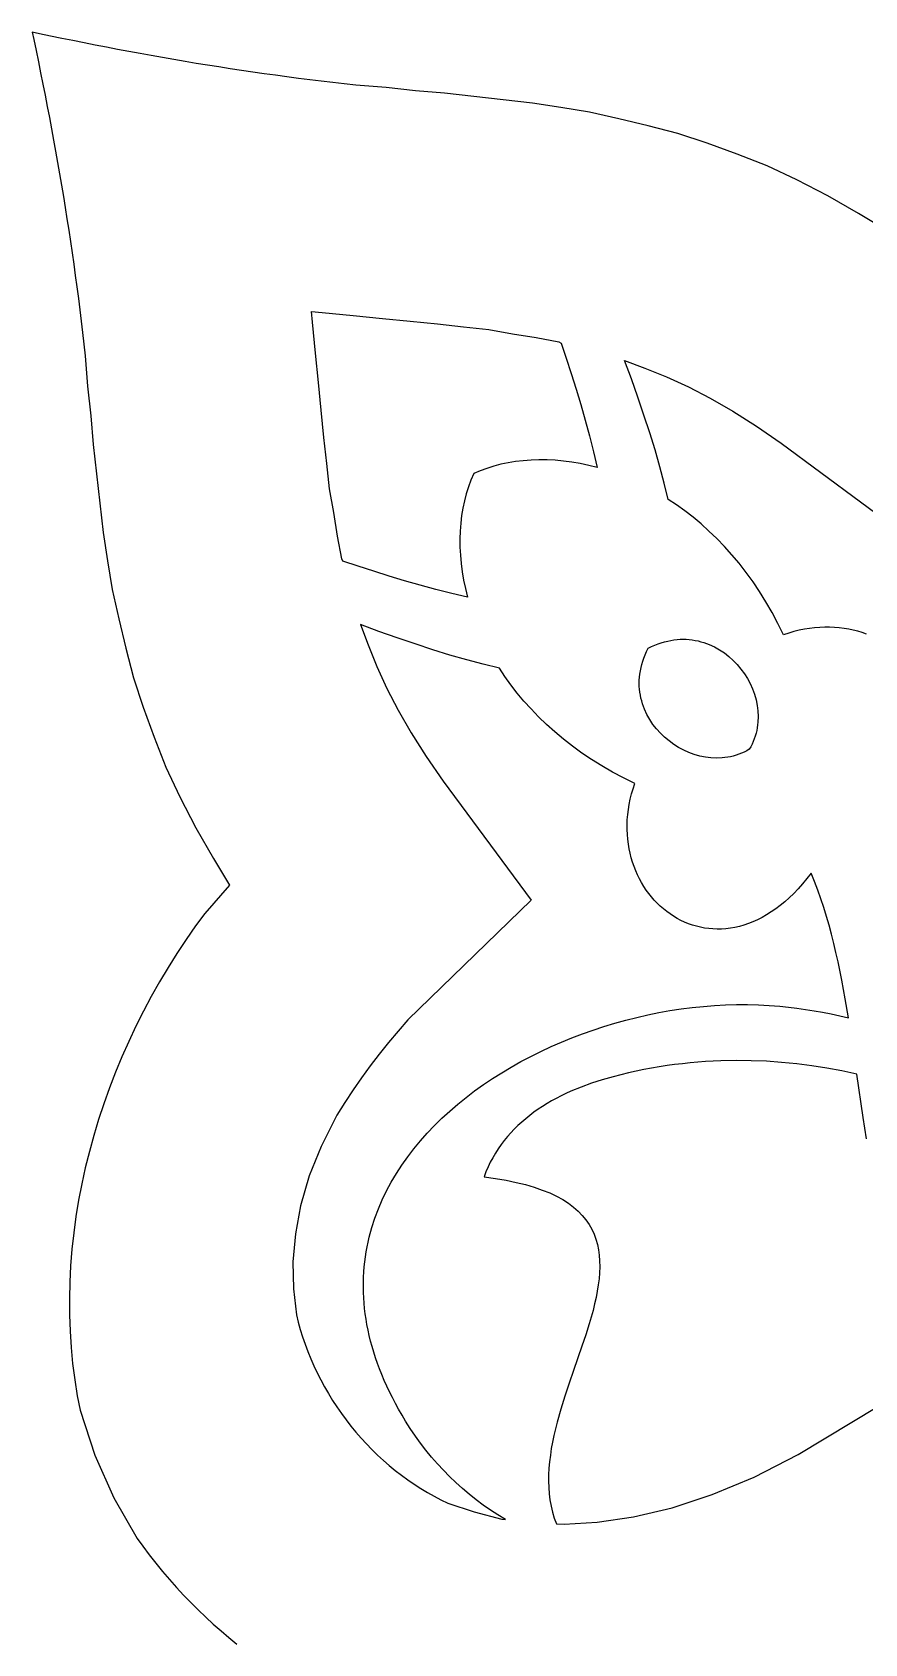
# Model space of a CAD drawing. Extents: x -61 to 56, y 12 to 129.
# Drawn here: x -60.7 to -47, y 102.06 to 128.58 of the extents above; entities that cross this region are included whole.
import ezdxf

# ---------------------------------------------------------------- set-up
doc = ezdxf.new("R2010")
doc.units = 0
doc.header["$MEASUREMENT"] = 0
doc.layers.add('LAYER_1', color=18, linetype='CONTINUOUS')

msp = doc.modelspace()

# ---------------------------------------------------------------- linework, layer by layer
at = {"layer": 'LAYER_1'}
for points in [[(-46.665, 125.334), (-47.104, 125.597), (-47.612, 125.888), (-48.121, 126.148), (-48.608, 126.379), (-49.101, 126.575), (-49.597, 126.756), (-50.08, 126.913), (-50.566, 127.042), (-51.052, 127.155), (-51.532, 127.263), (-52.004, 127.342), (-52.472, 127.413), (-53.918, 127.578), (-54.394, 127.614), (-54.882, 127.669), (-55.377, 127.711), (-55.572, 127.732), (-55.76, 127.753), (-55.949, 127.775), (-56.137, 127.798), (-56.325, 127.821), (-56.512, 127.846), (-56.7, 127.871), (-56.887, 127.897), (-57.074, 127.923), (-57.26, 127.951), (-57.447, 127.979), (-57.633, 128.008), (-57.819, 128.037), (-58.004, 128.068), (-58.19, 128.099), (-58.375, 128.13), (-58.56, 128.162), (-58.745, 128.195), (-58.93, 128.229), (-59.114, 128.263), (-59.299, 128.298), (-59.483, 128.333), (-59.668, 128.369), (-59.852, 128.405), (-60.036, 128.442), (-60.22, 128.479), (-60.404, 128.517), (-60.587, 128.555), (-60.705, 128.58), (-60.68, 128.462), (-60.642, 128.279), (-60.604, 128.095), (-60.567, 127.911), (-60.53, 127.727), (-60.493, 127.543), (-60.458, 127.359), (-60.423, 127.174), (-60.388, 126.99), (-60.354, 126.805), (-60.32, 126.62), (-60.288, 126.435), (-60.255, 126.25), (-60.224, 126.065), (-60.193, 125.879), (-60.163, 125.694), (-60.133, 125.507), (-60.104, 125.321), (-60.076, 125.135), (-60.048, 124.949), (-60.022, 124.762), (-59.996, 124.575), (-59.971, 124.387), (-59.946, 124.2), (-59.923, 124.012), (-59.9, 123.824), (-59.878, 123.636), (-59.857, 123.447), (-59.836, 123.253), (-59.794, 122.757), (-59.739, 122.269), (-59.703, 121.793), (-59.538, 120.347), (-59.466, 119.879), (-59.388, 119.407), (-59.28, 118.927), (-59.167, 118.441), (-59.038, 117.955), (-58.881, 117.473), (-58.7, 116.976), (-58.504, 116.483), (-58.273, 115.996), (-58.013, 115.487), (-57.722, 114.979), (-57.459, 114.541), (-57.865, 114.077), (-58.016, 113.872), (-58.172, 113.647), (-58.324, 113.418), (-58.47, 113.185), (-58.611, 112.949), (-58.746, 112.709), (-58.876, 112.465), (-58.999, 112.219), (-59.117, 111.969), (-59.229, 111.717), (-59.334, 111.462), (-59.434, 111.205), (-59.526, 110.945), (-59.613, 110.684), (-59.692, 110.421), (-59.765, 110.157), (-59.831, 109.891), (-59.889, 109.624), (-59.941, 109.356), (-59.985, 109.087), (-60.022, 108.818), (-60.052, 108.548), (-60.074, 108.278), (-60.088, 108.009), (-60.094, 107.739), (-60.093, 107.47), (-60.083, 107.201), (-60.066, 106.933), (-60.04, 106.666), (-60.005, 106.4), (-59.963, 106.136), (-59.917, 105.9), (-59.676, 105.16), (-59.361, 104.46), (-58.976, 103.787), (-58.887, 103.663), (-58.781, 103.521), (-58.672, 103.383), (-58.56, 103.247), (-58.447, 103.114), (-58.332, 102.984), (-58.215, 102.857), (-58.095, 102.733), (-57.974, 102.612), (-57.85, 102.493), (-57.725, 102.378), (-57.597, 102.266), (-57.468, 102.156), (-57.336, 102.049)], [(-46.973, 118.674), (-47.044, 118.699), (-47.117, 118.721), (-47.191, 118.739), (-47.266, 118.755), (-47.343, 118.768), (-47.421, 118.778), (-47.5, 118.785), (-47.58, 118.788), (-47.661, 118.788), (-47.744, 118.785), (-47.827, 118.778), (-47.911, 118.768), (-47.996, 118.754), (-48.081, 118.736), (-48.167, 118.715), (-48.254, 118.69), (-48.34, 118.661), (-48.432, 118.849), (-48.527, 119.03), (-48.628, 119.205), (-48.732, 119.373), (-48.841, 119.535), (-48.954, 119.69), (-49.07, 119.839), (-49.189, 119.981), (-49.312, 120.117), (-49.438, 120.246), (-49.566, 120.369), (-49.696, 120.486), (-49.829, 120.597), (-49.964, 120.701), (-50.1, 120.799), (-50.238, 120.891), (-50.301, 121.157), (-50.373, 121.428), (-50.454, 121.706), (-50.542, 121.989), (-50.636, 122.278), (-50.737, 122.573), (-50.844, 122.873), (-50.955, 123.178), (-50.623, 123.051), (-50.264, 122.907), (-49.905, 122.744), (-49.545, 122.556), (-49.172, 122.344), (-48.782, 122.095), (-48.377, 121.818), (-46.418, 120.368)], [(-46.973, 118.674), (-47.044, 118.699), (-47.117, 118.721), (-47.191, 118.739), (-47.266, 118.755), (-47.343, 118.768), (-47.421, 118.778), (-47.5, 118.785), (-47.58, 118.788), (-47.661, 118.788), (-47.744, 118.785), (-47.827, 118.778), (-47.911, 118.768), (-47.996, 118.754), (-48.081, 118.736), (-48.167, 118.715), (-48.254, 118.69), (-48.34, 118.661), (-48.432, 118.849), (-48.527, 119.03), (-48.628, 119.205), (-48.732, 119.373), (-48.841, 119.535), (-48.954, 119.69), (-49.07, 119.839), (-49.189, 119.981), (-49.312, 120.117), (-49.438, 120.246), (-49.566, 120.369), (-49.696, 120.486), (-49.829, 120.597), (-49.964, 120.701), (-50.1, 120.799), (-50.238, 120.891), (-50.301, 121.157), (-50.373, 121.428), (-50.454, 121.706), (-50.542, 121.989), (-50.636, 122.278), (-50.737, 122.573), (-50.844, 122.873), (-50.955, 123.178), (-50.623, 123.051), (-50.264, 122.907), (-49.905, 122.744), (-49.545, 122.556), (-49.172, 122.344), (-48.782, 122.095), (-48.377, 121.818), (-46.418, 120.368)], [(-46.975, 110.365), (-47.029, 110.717), (-47.131, 111.433), (-47.377, 111.484), (-47.624, 111.53), (-47.872, 111.568), (-48.12, 111.6), (-48.37, 111.624), (-48.62, 111.642), (-48.87, 111.652), (-49.121, 111.655), (-49.373, 111.65), (-49.625, 111.637), (-49.878, 111.617), (-50.004, 111.603), (-50.131, 111.588), (-50.257, 111.571), (-50.384, 111.551), (-50.511, 111.529), (-50.637, 111.506), (-50.764, 111.48), (-50.891, 111.452), (-51.018, 111.421), (-51.145, 111.389), (-51.324, 111.338), (-51.5, 111.281), (-51.672, 111.218), (-51.839, 111.149), (-51.921, 111.111), (-52.001, 111.073), (-52.08, 111.032), (-52.157, 110.99), (-52.232, 110.946), (-52.306, 110.9), (-52.378, 110.852), (-52.448, 110.803), (-52.517, 110.752), (-52.583, 110.698), (-52.648, 110.643), (-52.71, 110.586), (-52.77, 110.527), (-52.828, 110.466), (-52.883, 110.403), (-52.937, 110.338), (-52.987, 110.271), (-53.036, 110.202), (-53.081, 110.13), (-53.124, 110.056), (-53.165, 109.981), (-53.202, 109.903), (-53.237, 109.822), (-53.268, 109.74), (-53.08, 109.714), (-52.904, 109.684), (-52.739, 109.65), (-52.586, 109.612), (-52.443, 109.57), (-52.31, 109.524), (-52.188, 109.475), (-52.076, 109.422), (-51.973, 109.365), (-51.879, 109.305), (-51.795, 109.242), (-51.719, 109.176), (-51.651, 109.106), (-51.591, 109.033), (-51.54, 108.958), (-51.495, 108.879), (-51.458, 108.798), (-51.427, 108.715), (-51.403, 108.629), (-51.385, 108.54), (-51.373, 108.449), (-51.366, 108.356), (-51.365, 108.26), (-51.368, 108.163), (-51.376, 108.064), (-51.389, 107.963), (-51.405, 107.86), (-51.425, 107.755), (-51.449, 107.649), (-51.475, 107.542), (-51.504, 107.433), (-51.536, 107.323), (-51.593, 107.141), (-51.657, 106.951), (-51.797, 106.551), (-51.869, 106.343), (-51.939, 106.131), (-52.006, 105.917), (-52.066, 105.701), (-52.094, 105.592), (-52.119, 105.484), (-52.141, 105.375), (-52.161, 105.267), (-52.177, 105.159), (-52.191, 105.052), (-52.2, 104.945), (-52.206, 104.838), (-52.207, 104.733), (-52.204, 104.629), (-52.197, 104.525), (-52.184, 104.423), (-52.166, 104.322), (-52.143, 104.223), (-52.114, 104.125), (-52.078, 104.029), (-51.952, 104.025), (-51.404, 104.059), (-50.806, 104.145), (-50.174, 104.292), (-49.511, 104.514), (-48.822, 104.798), (-48.096, 105.172), (-45.904, 106.492)], [(-46.975, 110.365), (-47.029, 110.717), (-47.131, 111.433), (-47.377, 111.484), (-47.624, 111.53), (-47.872, 111.568), (-48.12, 111.6), (-48.37, 111.624), (-48.62, 111.642), (-48.87, 111.652), (-49.121, 111.655), (-49.373, 111.65), (-49.625, 111.637), (-49.878, 111.617), (-50.004, 111.603), (-50.131, 111.588), (-50.257, 111.571), (-50.384, 111.551), (-50.511, 111.529), (-50.637, 111.506), (-50.764, 111.48), (-50.891, 111.452), (-51.018, 111.421), (-51.145, 111.389), (-51.324, 111.338), (-51.5, 111.281), (-51.672, 111.218), (-51.839, 111.149), (-51.921, 111.111), (-52.001, 111.073), (-52.08, 111.032), (-52.157, 110.99), (-52.232, 110.946), (-52.306, 110.9), (-52.378, 110.852), (-52.448, 110.803), (-52.517, 110.752), (-52.583, 110.698), (-52.648, 110.643), (-52.71, 110.586), (-52.77, 110.527), (-52.828, 110.466), (-52.883, 110.403), (-52.937, 110.338), (-52.987, 110.271), (-53.036, 110.202), (-53.081, 110.13), (-53.124, 110.056), (-53.165, 109.981), (-53.202, 109.903), (-53.237, 109.822), (-53.268, 109.74), (-53.08, 109.714), (-52.904, 109.684), (-52.739, 109.65), (-52.586, 109.612), (-52.443, 109.57), (-52.31, 109.524), (-52.188, 109.475), (-52.076, 109.422), (-51.973, 109.365), (-51.879, 109.305), (-51.795, 109.242), (-51.719, 109.176), (-51.651, 109.106), (-51.591, 109.033), (-51.54, 108.958), (-51.495, 108.879), (-51.458, 108.798), (-51.427, 108.715), (-51.403, 108.629), (-51.385, 108.54), (-51.373, 108.449), (-51.366, 108.356), (-51.365, 108.26), (-51.368, 108.163), (-51.376, 108.064), (-51.389, 107.963), (-51.405, 107.86), (-51.425, 107.755), (-51.449, 107.649), (-51.475, 107.542), (-51.504, 107.433), (-51.536, 107.323), (-51.593, 107.141), (-51.657, 106.951), (-51.797, 106.551), (-51.869, 106.343), (-51.939, 106.131), (-52.006, 105.917), (-52.066, 105.701), (-52.094, 105.592), (-52.119, 105.484), (-52.141, 105.375), (-52.161, 105.267), (-52.177, 105.159), (-52.191, 105.052), (-52.2, 104.945), (-52.206, 104.838), (-52.207, 104.733), (-52.204, 104.629), (-52.197, 104.525), (-52.184, 104.423), (-52.166, 104.322), (-52.143, 104.223), (-52.114, 104.125), (-52.078, 104.029), (-51.952, 104.025), (-51.404, 104.059), (-50.806, 104.145), (-50.174, 104.292), (-49.511, 104.514), (-48.822, 104.798), (-48.096, 105.172), (-45.904, 106.492)]]:
    msp.add_lwpolyline(points, dxfattribs=at)
for points in [[(-53.439, 121.315), (-53.485, 121.209), (-53.526, 121.099), (-53.562, 120.985), (-53.592, 120.868), (-53.618, 120.748), (-53.638, 120.625), (-53.653, 120.499), (-53.662, 120.37), (-53.667, 120.24), (-53.665, 120.107), (-53.658, 119.973), (-53.646, 119.837), (-53.628, 119.699), (-53.604, 119.561), (-53.574, 119.422), (-53.539, 119.282), (-53.801, 119.344), (-54.061, 119.41), (-54.32, 119.479), (-54.577, 119.552), (-54.832, 119.629), (-55.085, 119.708), (-55.338, 119.79), (-55.59, 119.875), (-55.607, 119.912), (-55.68, 120.288), (-55.743, 120.674), (-55.812, 121.065), (-55.855, 121.48), (-55.905, 121.907), (-55.947, 122.36), (-55.993, 122.817), (-56.043, 123.297), (-56.09, 123.809), (-56.106, 123.981), (-55.933, 123.965), (-55.422, 123.919), (-54.942, 123.868), (-54.485, 123.822), (-54.032, 123.78), (-53.605, 123.73), (-53.19, 123.687), (-52.799, 123.618), (-52.413, 123.555), (-52.037, 123.482), (-52, 123.465), (-51.915, 123.213), (-51.833, 122.961), (-51.753, 122.707), (-51.677, 122.452), (-51.604, 122.195), (-51.534, 121.937), (-51.468, 121.676), (-51.407, 121.414), (-51.546, 121.449), (-51.686, 121.479), (-51.824, 121.503), (-51.961, 121.521), (-52.097, 121.534), (-52.232, 121.54), (-52.365, 121.542), (-52.495, 121.538), (-52.624, 121.528), (-52.75, 121.513), (-52.873, 121.493), (-52.993, 121.468), (-53.11, 121.437), (-53.224, 121.401), (-53.333, 121.36)], [(-53.439, 121.315), (-53.485, 121.209), (-53.526, 121.099), (-53.562, 120.985), (-53.592, 120.868), (-53.618, 120.748), (-53.638, 120.625), (-53.653, 120.499), (-53.662, 120.37), (-53.667, 120.24), (-53.665, 120.107), (-53.658, 119.973), (-53.646, 119.837), (-53.628, 119.699), (-53.604, 119.561), (-53.574, 119.422), (-53.539, 119.282), (-53.801, 119.344), (-54.061, 119.41), (-54.32, 119.479), (-54.577, 119.552), (-54.832, 119.629), (-55.085, 119.708), (-55.338, 119.79), (-55.59, 119.875), (-55.607, 119.912), (-55.68, 120.288), (-55.743, 120.674), (-55.812, 121.065), (-55.855, 121.48), (-55.905, 121.907), (-55.947, 122.36), (-55.993, 122.817), (-56.043, 123.297), (-56.09, 123.809), (-56.106, 123.981), (-55.933, 123.965), (-55.422, 123.919), (-54.942, 123.868), (-54.485, 123.822), (-54.032, 123.78), (-53.605, 123.73), (-53.19, 123.687), (-52.799, 123.618), (-52.413, 123.555), (-52.037, 123.482), (-52, 123.465), (-51.915, 123.213), (-51.833, 122.961), (-51.753, 122.707), (-51.677, 122.452), (-51.604, 122.195), (-51.534, 121.937), (-51.468, 121.676), (-51.407, 121.414), (-51.546, 121.449), (-51.686, 121.479), (-51.824, 121.503), (-51.961, 121.521), (-52.097, 121.534), (-52.232, 121.54), (-52.365, 121.542), (-52.495, 121.538), (-52.624, 121.528), (-52.75, 121.513), (-52.873, 121.493), (-52.993, 121.468), (-53.11, 121.437), (-53.224, 121.401), (-53.333, 121.36)], [(-52.916, 104.101), (-53.04, 104.176), (-53.162, 104.256), (-53.281, 104.339), (-53.398, 104.425), (-53.512, 104.516), (-53.623, 104.609), (-53.731, 104.707), (-53.836, 104.807), (-53.938, 104.911), (-54.036, 105.018), (-54.132, 105.128), (-54.225, 105.241), (-54.314, 105.357), (-54.399, 105.475), (-54.482, 105.597), (-54.56, 105.721), (-54.618, 105.818), (-54.674, 105.915), (-54.726, 106.011), (-54.776, 106.107), (-54.824, 106.202), (-54.869, 106.297), (-54.911, 106.391), (-54.95, 106.485), (-54.987, 106.578), (-55.022, 106.671), (-55.054, 106.764), (-55.083, 106.856), (-55.11, 106.947), (-55.135, 107.038), (-55.157, 107.129), (-55.177, 107.219), (-55.195, 107.309), (-55.21, 107.398), (-55.223, 107.486), (-55.234, 107.574), (-55.242, 107.661), (-55.248, 107.748), (-55.252, 107.835), (-55.254, 107.921), (-55.254, 108.006), (-55.251, 108.091), (-55.247, 108.175), (-55.24, 108.258), (-55.231, 108.341), (-55.221, 108.423), (-55.208, 108.505), (-55.193, 108.586), (-55.177, 108.667), (-55.158, 108.747), (-55.116, 108.905), (-55.066, 109.06), (-55.008, 109.213), (-54.944, 109.363), (-54.873, 109.51), (-54.796, 109.655), (-54.712, 109.796), (-54.621, 109.935), (-54.525, 110.071), (-54.423, 110.204), (-54.316, 110.334), (-54.203, 110.461), (-54.084, 110.585), (-53.961, 110.705), (-53.833, 110.823), (-53.701, 110.937), (-53.564, 111.047), (-53.423, 111.154), (-53.277, 111.258), (-53.129, 111.358), (-52.976, 111.455), (-52.82, 111.548), (-52.661, 111.638), (-52.499, 111.723), (-52.334, 111.805), (-52.166, 111.884), (-51.996, 111.958), (-51.824, 112.028), (-51.65, 112.095), (-51.474, 112.157), (-51.296, 112.215), (-51.117, 112.269), (-50.937, 112.319), (-50.756, 112.365), (-50.574, 112.406), (-50.391, 112.443), (-50.208, 112.476), (-50.025, 112.504), (-49.842, 112.528), (-49.658, 112.547), (-49.476, 112.561), (-49.294, 112.571), (-49.112, 112.576), (-48.932, 112.576), (-48.753, 112.572), (-48.575, 112.563), (-48.399, 112.548), (-48.259, 112.534), (-48.119, 112.516), (-47.979, 112.496), (-47.837, 112.474), (-47.696, 112.449), (-47.554, 112.421), (-47.412, 112.392), (-47.269, 112.36), (-47.322, 112.669), (-47.379, 112.977), (-47.442, 113.282), (-47.476, 113.433), (-47.512, 113.583), (-47.55, 113.733), (-47.59, 113.881), (-47.633, 114.027), (-47.677, 114.173), (-47.724, 114.317), (-47.774, 114.46), (-47.827, 114.601), (-47.882, 114.74), (-47.953, 114.649), (-48.025, 114.563), (-48.098, 114.482), (-48.171, 114.406), (-48.245, 114.335), (-48.319, 114.269), (-48.393, 114.208), (-48.468, 114.151), (-48.543, 114.1), (-48.618, 114.053), (-48.693, 114.01), (-48.768, 113.972), (-48.843, 113.939), (-48.918, 113.909), (-48.992, 113.884), (-49.066, 113.863), (-49.14, 113.846), (-49.213, 113.834), (-49.286, 113.825), (-49.358, 113.819), (-49.43, 113.818), (-49.501, 113.82), (-49.57, 113.826), (-49.639, 113.836), (-49.707, 113.849), (-49.774, 113.865), (-49.84, 113.885), (-49.904, 113.907), (-49.968, 113.933), (-50.029, 113.962), (-50.09, 113.994), (-50.149, 114.029), (-50.206, 114.067), (-50.262, 114.107), (-50.315, 114.151), (-50.368, 114.196), (-50.418, 114.245), (-50.466, 114.295), (-50.512, 114.348), (-50.556, 114.404), (-50.598, 114.461), (-50.638, 114.521), (-50.675, 114.583), (-50.71, 114.646), (-50.742, 114.712), (-50.772, 114.779), (-50.799, 114.849), (-50.824, 114.919), (-50.845, 114.992), (-50.864, 115.066), (-50.88, 115.141), (-50.893, 115.218), (-50.903, 115.296), (-50.909, 115.375), (-50.913, 115.455), (-50.913, 115.537), (-50.91, 115.619), (-50.903, 115.702), (-50.893, 115.786), (-50.879, 115.871), (-50.861, 115.956), (-50.84, 116.042), (-50.815, 116.129), (-50.786, 116.216), (-50.974, 116.307), (-51.155, 116.403), (-51.33, 116.503), (-51.498, 116.608), (-51.66, 116.716), (-51.815, 116.829), (-51.963, 116.945), (-52.106, 117.065), (-52.241, 117.187), (-52.371, 117.313), (-52.494, 117.441), (-52.611, 117.571), (-52.721, 117.704), (-52.826, 117.839), (-52.924, 117.975), (-53.016, 118.113), (-53.281, 118.177), (-53.553, 118.249), (-53.83, 118.329), (-54.114, 118.417), (-54.403, 118.511), (-54.697, 118.612), (-54.998, 118.719), (-55.303, 118.83), (-55.176, 118.498), (-55.032, 118.139), (-54.869, 117.78), (-54.68, 117.42), (-54.469, 117.047), (-54.22, 116.657), (-53.943, 116.252), (-52.492, 114.293), (-54.522, 112.327), (-54.684, 112.139), (-54.842, 111.951), (-54.994, 111.76), (-55.142, 111.568), (-55.285, 111.371), (-55.424, 111.171), (-55.558, 110.966), (-55.689, 110.755), (-55.952, 110.24), (-56.148, 109.757), (-56.291, 109.263), (-56.37, 108.805), (-56.413, 108.34), (-56.406, 107.897), (-56.357, 107.471), (-56.327, 107.348), (-56.293, 107.226), (-56.256, 107.105), (-56.215, 106.984), (-56.17, 106.864), (-56.122, 106.746), (-56.07, 106.628), (-56.015, 106.512), (-55.957, 106.397), (-55.895, 106.283), (-55.83, 106.172), (-55.762, 106.061), (-55.691, 105.953), (-55.617, 105.846), (-55.54, 105.742), (-55.46, 105.639), (-55.377, 105.539), (-55.292, 105.441), (-55.204, 105.345), (-55.114, 105.252), (-55.021, 105.161), (-54.926, 105.074), (-54.829, 104.989), (-54.729, 104.907), (-54.628, 104.828), (-54.524, 104.752), (-54.418, 104.68), (-54.311, 104.611), (-54.201, 104.545), (-54.09, 104.483), (-53.977, 104.425), (-53.863, 104.371), (-53.433, 104.225), (-52.974, 104.108)], [(-52.916, 104.101), (-53.04, 104.176), (-53.162, 104.256), (-53.281, 104.339), (-53.398, 104.425), (-53.512, 104.516), (-53.623, 104.609), (-53.731, 104.707), (-53.836, 104.807), (-53.938, 104.911), (-54.036, 105.018), (-54.132, 105.128), (-54.225, 105.241), (-54.314, 105.357), (-54.399, 105.475), (-54.482, 105.597), (-54.56, 105.721), (-54.618, 105.818), (-54.674, 105.915), (-54.726, 106.011), (-54.776, 106.107), (-54.824, 106.202), (-54.869, 106.297), (-54.911, 106.391), (-54.95, 106.485), (-54.987, 106.578), (-55.022, 106.671), (-55.054, 106.764), (-55.083, 106.856), (-55.11, 106.947), (-55.135, 107.038), (-55.157, 107.129), (-55.177, 107.219), (-55.195, 107.309), (-55.21, 107.398), (-55.223, 107.486), (-55.234, 107.574), (-55.242, 107.661), (-55.248, 107.748), (-55.252, 107.835), (-55.254, 107.921), (-55.254, 108.006), (-55.251, 108.091), (-55.247, 108.175), (-55.24, 108.258), (-55.231, 108.341), (-55.221, 108.423), (-55.208, 108.505), (-55.193, 108.586), (-55.177, 108.667), (-55.158, 108.747), (-55.116, 108.905), (-55.066, 109.06), (-55.008, 109.213), (-54.944, 109.363), (-54.873, 109.51), (-54.796, 109.655), (-54.712, 109.796), (-54.621, 109.935), (-54.525, 110.071), (-54.423, 110.204), (-54.316, 110.334), (-54.203, 110.461), (-54.084, 110.585), (-53.961, 110.705), (-53.833, 110.823), (-53.701, 110.937), (-53.564, 111.047), (-53.423, 111.154), (-53.277, 111.258), (-53.129, 111.358), (-52.976, 111.455), (-52.82, 111.548), (-52.661, 111.638), (-52.499, 111.723), (-52.334, 111.805), (-52.166, 111.884), (-51.996, 111.958), (-51.824, 112.028), (-51.65, 112.095), (-51.474, 112.157), (-51.296, 112.215), (-51.117, 112.269), (-50.937, 112.319), (-50.756, 112.365), (-50.574, 112.406), (-50.391, 112.443), (-50.208, 112.476), (-50.025, 112.504), (-49.842, 112.528), (-49.658, 112.547), (-49.476, 112.561), (-49.294, 112.571), (-49.112, 112.576), (-48.932, 112.576), (-48.753, 112.572), (-48.575, 112.563), (-48.399, 112.548), (-48.259, 112.534), (-48.119, 112.516), (-47.979, 112.496), (-47.837, 112.474), (-47.696, 112.449), (-47.554, 112.421), (-47.412, 112.392), (-47.269, 112.36), (-47.322, 112.669), (-47.379, 112.977), (-47.442, 113.282), (-47.476, 113.433), (-47.512, 113.583), (-47.55, 113.733), (-47.59, 113.881), (-47.633, 114.027), (-47.677, 114.173), (-47.724, 114.317), (-47.774, 114.46), (-47.827, 114.601), (-47.882, 114.74), (-47.953, 114.649), (-48.025, 114.563), (-48.098, 114.482), (-48.171, 114.406), (-48.245, 114.335), (-48.319, 114.269), (-48.393, 114.208), (-48.468, 114.151), (-48.543, 114.1), (-48.618, 114.053), (-48.693, 114.01), (-48.768, 113.972), (-48.843, 113.939), (-48.918, 113.909), (-48.992, 113.884), (-49.066, 113.863), (-49.14, 113.846), (-49.213, 113.834), (-49.286, 113.825), (-49.358, 113.819), (-49.43, 113.818), (-49.501, 113.82), (-49.57, 113.826), (-49.639, 113.836), (-49.707, 113.849), (-49.774, 113.865), (-49.84, 113.885), (-49.904, 113.907), (-49.968, 113.933), (-50.029, 113.962), (-50.09, 113.994), (-50.149, 114.029), (-50.206, 114.067), (-50.262, 114.107), (-50.315, 114.151), (-50.368, 114.196), (-50.418, 114.245), (-50.466, 114.295), (-50.512, 114.348), (-50.556, 114.404), (-50.598, 114.461), (-50.638, 114.521), (-50.675, 114.583), (-50.71, 114.646), (-50.742, 114.712), (-50.772, 114.779), (-50.799, 114.849), (-50.824, 114.919), (-50.845, 114.992), (-50.864, 115.066), (-50.88, 115.141), (-50.893, 115.218), (-50.903, 115.296), (-50.909, 115.375), (-50.913, 115.455), (-50.913, 115.537), (-50.91, 115.619), (-50.903, 115.702), (-50.893, 115.786), (-50.879, 115.871), (-50.861, 115.956), (-50.84, 116.042), (-50.815, 116.129), (-50.786, 116.216), (-50.974, 116.307), (-51.155, 116.403), (-51.33, 116.503), (-51.498, 116.608), (-51.66, 116.716), (-51.815, 116.829), (-51.963, 116.945), (-52.106, 117.065), (-52.241, 117.187), (-52.371, 117.313), (-52.494, 117.441), (-52.611, 117.571), (-52.721, 117.704), (-52.826, 117.839), (-52.924, 117.975), (-53.016, 118.113), (-53.281, 118.177), (-53.553, 118.249), (-53.83, 118.329), (-54.114, 118.417), (-54.403, 118.511), (-54.697, 118.612), (-54.998, 118.719), (-55.303, 118.83), (-55.176, 118.498), (-55.032, 118.139), (-54.869, 117.78), (-54.68, 117.42), (-54.469, 117.047), (-54.22, 116.657), (-53.943, 116.252), (-52.492, 114.293), (-54.522, 112.327), (-54.684, 112.139), (-54.842, 111.951), (-54.994, 111.76), (-55.142, 111.568), (-55.285, 111.371), (-55.424, 111.171), (-55.558, 110.966), (-55.689, 110.755), (-55.952, 110.24), (-56.148, 109.757), (-56.291, 109.263), (-56.37, 108.805), (-56.413, 108.34), (-56.406, 107.897), (-56.357, 107.471), (-56.327, 107.348), (-56.293, 107.226), (-56.256, 107.105), (-56.215, 106.984), (-56.17, 106.864), (-56.122, 106.746), (-56.07, 106.628), (-56.015, 106.512), (-55.957, 106.397), (-55.895, 106.283), (-55.83, 106.172), (-55.762, 106.061), (-55.691, 105.953), (-55.617, 105.846), (-55.54, 105.742), (-55.46, 105.639), (-55.377, 105.539), (-55.292, 105.441), (-55.204, 105.345), (-55.114, 105.252), (-55.021, 105.161), (-54.926, 105.074), (-54.829, 104.989), (-54.729, 104.907), (-54.628, 104.828), (-54.524, 104.752), (-54.418, 104.68), (-54.311, 104.611), (-54.201, 104.545), (-54.09, 104.483), (-53.977, 104.425), (-53.863, 104.371), (-53.433, 104.225), (-52.974, 104.108)], [(-48.902, 116.778), (-48.945, 116.754), (-48.988, 116.732), (-49.032, 116.712), (-49.076, 116.695), (-49.121, 116.68), (-49.166, 116.667), (-49.211, 116.656), (-49.257, 116.647), (-49.303, 116.641), (-49.349, 116.636), (-49.441, 116.633), (-49.534, 116.637), (-49.626, 116.648), (-49.718, 116.667), (-49.808, 116.693), (-49.896, 116.725), (-49.982, 116.764), (-50.066, 116.809), (-50.147, 116.859), (-50.224, 116.915), (-50.297, 116.976), (-50.365, 117.042), (-50.429, 117.113), (-50.488, 117.188), (-50.541, 117.267), (-50.587, 117.35), (-50.628, 117.437), (-50.661, 117.527), (-50.674, 117.573), (-50.686, 117.62), (-50.696, 117.668), (-50.704, 117.716), (-50.709, 117.765), (-50.713, 117.814), (-50.714, 117.864), (-50.713, 117.915), (-50.71, 117.966), (-50.704, 118.017), (-50.696, 118.069), (-50.685, 118.122), (-50.672, 118.174), (-50.656, 118.227), (-50.638, 118.28), (-50.617, 118.334), (-50.593, 118.387), (-50.566, 118.441), (-50.512, 118.468), (-50.459, 118.492), (-50.405, 118.513), (-50.352, 118.531), (-50.299, 118.547), (-50.246, 118.56), (-50.194, 118.571), (-50.142, 118.579), (-50.091, 118.585), (-50.04, 118.588), (-49.989, 118.589), (-49.939, 118.588), (-49.89, 118.584), (-49.841, 118.579), (-49.793, 118.571), (-49.745, 118.561), (-49.698, 118.549), (-49.652, 118.536), (-49.562, 118.503), (-49.475, 118.463), (-49.392, 118.416), (-49.313, 118.363), (-49.238, 118.304), (-49.167, 118.241), (-49.101, 118.172), (-49.04, 118.099), (-48.984, 118.022), (-48.933, 117.941), (-48.889, 117.858), (-48.85, 117.771), (-48.818, 117.683), (-48.792, 117.593), (-48.773, 117.501), (-48.762, 117.409), (-48.757, 117.317), (-48.761, 117.224), (-48.765, 117.178), (-48.772, 117.132), (-48.781, 117.086), (-48.792, 117.041), (-48.805, 116.996), (-48.82, 116.951), (-48.837, 116.907), (-48.857, 116.863), (-48.878, 116.82)], [(-48.902, 116.778), (-48.945, 116.754), (-48.988, 116.732), (-49.032, 116.712), (-49.076, 116.695), (-49.121, 116.68), (-49.166, 116.667), (-49.211, 116.656), (-49.257, 116.647), (-49.303, 116.641), (-49.349, 116.636), (-49.441, 116.633), (-49.534, 116.637), (-49.626, 116.648), (-49.718, 116.667), (-49.808, 116.693), (-49.896, 116.725), (-49.982, 116.764), (-50.066, 116.809), (-50.147, 116.859), (-50.224, 116.915), (-50.297, 116.976), (-50.365, 117.042), (-50.429, 117.113), (-50.488, 117.188), (-50.541, 117.267), (-50.587, 117.35), (-50.628, 117.437), (-50.661, 117.527), (-50.674, 117.573), (-50.686, 117.62), (-50.696, 117.668), (-50.704, 117.716), (-50.709, 117.765), (-50.713, 117.814), (-50.714, 117.864), (-50.713, 117.915), (-50.71, 117.966), (-50.704, 118.017), (-50.696, 118.069), (-50.685, 118.122), (-50.672, 118.174), (-50.656, 118.227), (-50.638, 118.28), (-50.617, 118.334), (-50.593, 118.387), (-50.566, 118.441), (-50.512, 118.468), (-50.459, 118.492), (-50.405, 118.513), (-50.352, 118.531), (-50.299, 118.547), (-50.246, 118.56), (-50.194, 118.571), (-50.142, 118.579), (-50.091, 118.585), (-50.04, 118.588), (-49.989, 118.589), (-49.939, 118.588), (-49.89, 118.584), (-49.841, 118.579), (-49.793, 118.571), (-49.745, 118.561), (-49.698, 118.549), (-49.652, 118.536), (-49.562, 118.503), (-49.475, 118.463), (-49.392, 118.416), (-49.313, 118.363), (-49.238, 118.304), (-49.167, 118.241), (-49.101, 118.172), (-49.04, 118.099), (-48.984, 118.022), (-48.933, 117.941), (-48.889, 117.858), (-48.85, 117.771), (-48.818, 117.683), (-48.792, 117.593), (-48.773, 117.501), (-48.762, 117.409), (-48.757, 117.317), (-48.761, 117.224), (-48.765, 117.178), (-48.772, 117.132), (-48.781, 117.086), (-48.792, 117.041), (-48.805, 116.996), (-48.82, 116.951), (-48.837, 116.907), (-48.857, 116.863), (-48.878, 116.82)]]:
    msp.add_lwpolyline(points, close=True, dxfattribs=at)

doc.saveas('drawing.dxf')
